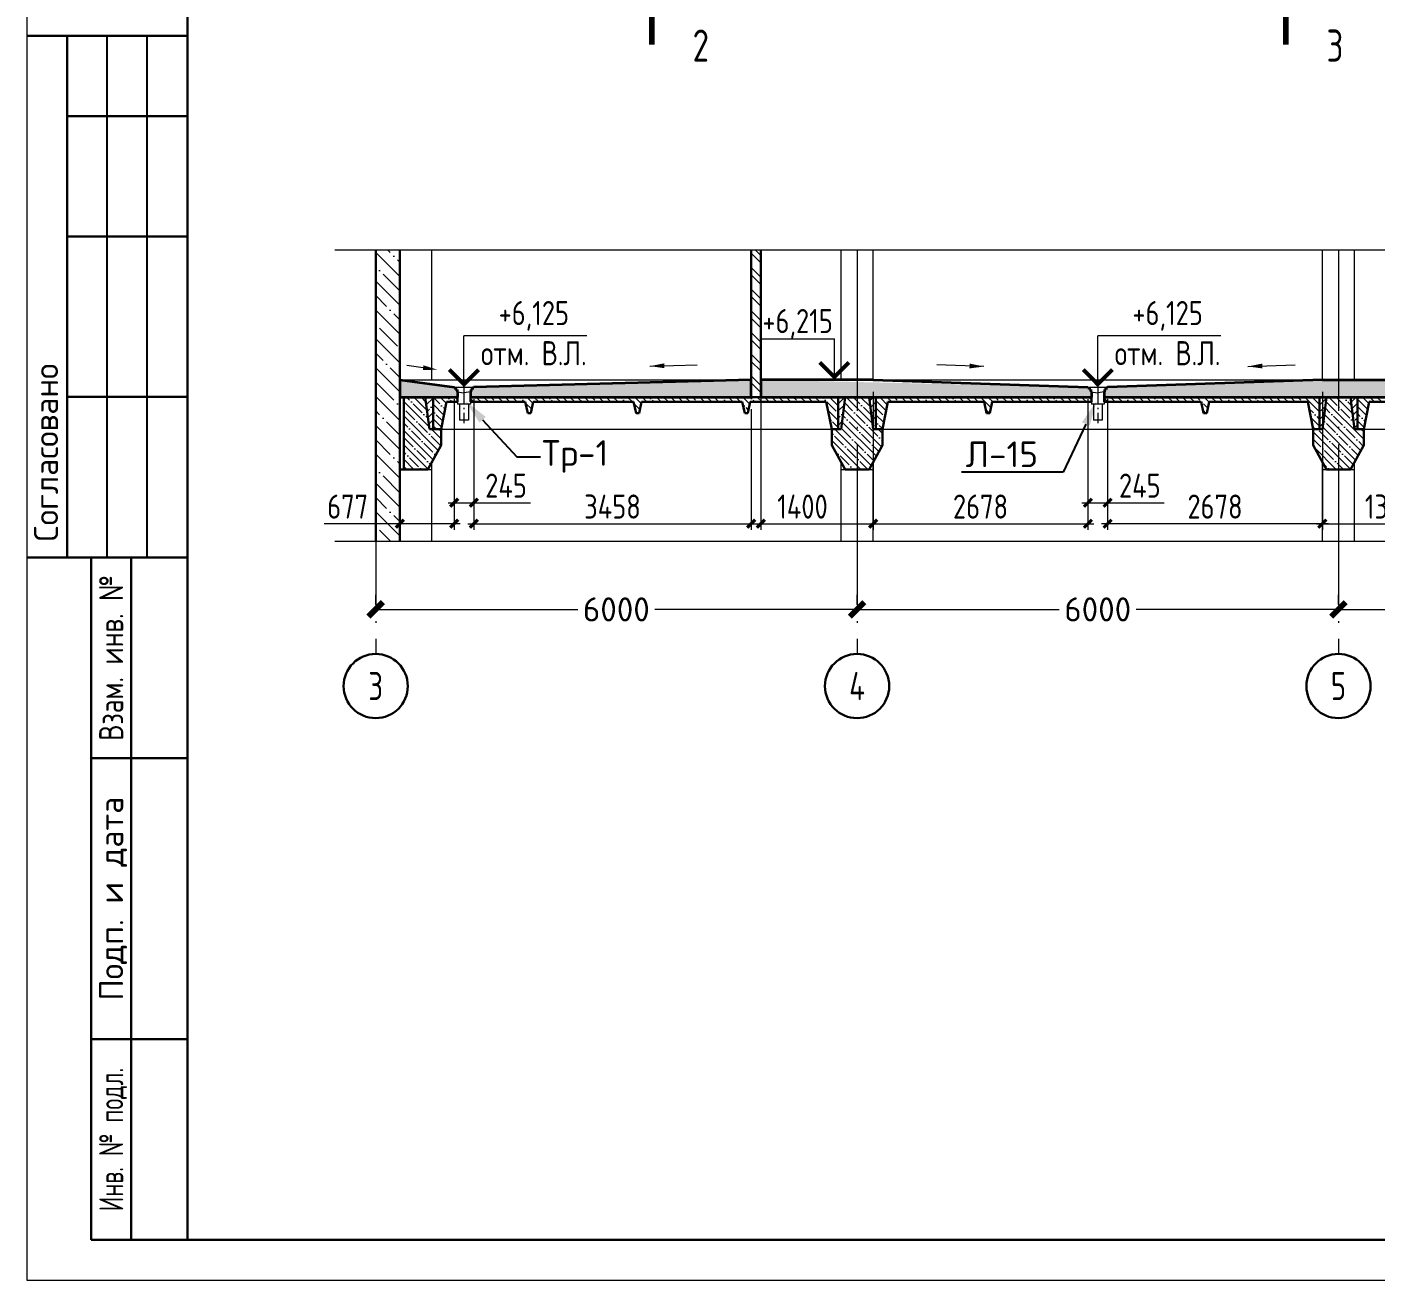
# Model space of a CAD drawing. Extents: x -965262 to 1142518, y -357520 to 71675.
# Drawn here: x 535618 to 552421, y -240088 to -224479 of the extents above; entities that cross this region are included whole.
import ezdxf
from ezdxf import colors
from ezdxf.entities.mleader import LeaderData, LeaderLine
from ezdxf.enums import TextEntityAlignment as Align
from ezdxf.math import Vec2, Vec3

# ---------------------------------------------------------------- set-up
doc = ezdxf.new("R2010")
doc.units = 0
doc.header["$LTSCALE"] = 10
doc.linetypes.add('AM_DIN_G_W050x2', pattern=[6.875, 4.75, -0.875, 0.375, -0.875])
doc.linetypes.add('DOTE', pattern=[2.42, 2, -0.2, 0.02, -0.2])
doc.layers.get('0').update_dxf_attribs({"linetype": 'CONTINUOUS', "lineweight": 30})
doc.layers.get('Defpoints').update_dxf_attribs({"linetype": 'CONTINUOUS'})
for name, color, linetype, lineweight in [('DOTE', 7, 'DOTE', 9), ('полы', 3, 'CONTINUOUS', 35), ('Полы_лотки', 7, 'CONTINUOUS', 30)]:
    doc.layers.add(name, color=color, linetype=linetype, lineweight=lineweight)
doc.styles.add('GOST 2.304', font='isocpeur.ttf', dxfattribs={"width": 0.75, "height": 250})
doc.styles.get("Standard").update_dxf_attribs({"font": 'isocpeur.ttf', "height": 300})
doc.styles.add('ГОСТ 2м', font='isocpeur.ttf', dxfattribs={"width": 0.8, "height": 250})
doc.dimstyles.get("Standard").update_dxf_attribs({"dimscale": 100, "dimtxt": 300, "dimasz": 1.8, "dimexe": 1.8, "dimexo": 0.625, "dimgap": 0.9, "dimtad": 0, "dimdec": 0, "dimzin": 0, "dimdsep": 46, "dimtxsty": 'Standard', "dimblk": 'ARCHTICK', "dimcen": 0.9, "dimclrd": 256, "dimclre": 256, "dimclrt": 256, "dimadec": 0, "dimazin": 0, "dimtfac": 1, "dimtdec": 0, "dimtofl": 0, "dimtmove": 0, "dimatfit": 3, "dimfxl": 1, "dimtolj": 1, "dimtzin": 0, "dimlwd": 15, "dimlwe": 15, "dimarcsym": 0})
doc.dimstyles.new('ГОСТ 2м', dxfattribs={"dimtxt": 250, "dimasz": 100, "dimexe": 75, "dimexo": 150, "dimgap": 62.5, "dimtad": 1, "dimdec": 0, "dimtxsty": 'ГОСТ 2м', "dimblk": 'ARCHTICK', "dimcen": 150, "dimdle": 75, "dimclrd": 256, "dimclre": 256, "dimclrt": 256, "dimadec": 0, "dimazin": 0, "dimtfac": 1, "dimtdec": 0, "dimtmove": 0, "dimatfit": 3, "dimldrblk": 'OBLIQUE', "dimfxl": 1, "dimlwd": 15, "dimlwe": 15, "dimarcsym": 0})
pattern_1 = [(135, (563914.5, -232089.68), (-89.80256, -89.80256), []), (135, (563914.5, -231999.87), (-89.80256, -89.80256), [158.75, -31.75, 0, -31.75])]
pattern_2 = [(45, (563914.5, -232089.68), (-89.80256, 89.80256), []), (45, (564004.3, -232089.68), (-89.80256, 89.80256), [158.75, -31.75, 0, -31.75])]
pattern_3 = [(135, (451814.21, -235864), (-89.80256, -89.80256), []), (135, (451814.21, -235774.19), (-89.80256, -89.80256), [158.75, -31.75, 0, -31.75])]

# ---------------------------------------------------------------- blocks, each defined once
blk = doc.blocks.new('_ArchTick')
at = {"color": 0, "linetype": 'ByBlock', "lineweight": 0, "const_width": 0.4}
blk.add_lwpolyline([(-0.5, -0.5), (0.5, 0.5)], dxfattribs=at)
blk = doc.blocks.new('*D2110')
at = {"lineweight": 15, "transparency": 16777216}
for p, q in [((551964, -231672), (551964, -231554)), ((557964, -231672), (557964, -231554)), ((551964, -231734), (554484, -231734)), ((557964, -231734), (555444, -231734))]:
    blk.add_line(p, q, dxfattribs=at)
at = {"layer": 'Defpoints', "color": 0, "lineweight": 15, "transparency": 16777216}
for p in [(551964, -231734), (551964, -231734), (557964, -231734)]:
    blk.add_point(p, dxfattribs=at)
at = {"lineweight": 15, "transparency": 16777216, "xscale": 180, "yscale": 180, "zscale": 180, "rotation": 180}
blk.add_blockref('_ArchTick', (551964, -231734), dxfattribs=at)
at = {"lineweight": 15, "transparency": 16777216, "xscale": 180, "yscale": 180, "zscale": 180}
blk.add_blockref('_ArchTick', (557964, -231734), dxfattribs=at)
at = {"lineweight": 15, "transparency": 16777216, "insert": (554964, -231734), "char_height": 300, "attachment_point": 5}
blk.add_mtext('\\A1;6000', dxfattribs=at)
blk = doc.blocks.new('*D2111')
at = {"lineweight": 15, "transparency": 16777216}
for p, q in [((545964, -231672), (545964, -231554)), ((551964, -231672), (551964, -231554)), ((545964, -231734), (548484, -231734)), ((551964, -231734), (549444, -231734))]:
    blk.add_line(p, q, dxfattribs=at)
at = {"layer": 'Defpoints', "color": 0, "lineweight": 15, "transparency": 16777216}
for p in [(545964, -231734), (545964, -231734), (551964, -231734)]:
    blk.add_point(p, dxfattribs=at)
at = {"lineweight": 15, "transparency": 16777216, "xscale": 180, "yscale": 180, "zscale": 180, "rotation": 180}
blk.add_blockref('_ArchTick', (545964, -231734), dxfattribs=at)
at = {"lineweight": 15, "transparency": 16777216, "xscale": 180, "yscale": 180, "zscale": 180}
blk.add_blockref('_ArchTick', (551964, -231734), dxfattribs=at)
at = {"lineweight": 15, "transparency": 16777216, "insert": (548964, -231734), "char_height": 300, "attachment_point": 5}
blk.add_mtext('\\A1;6000', dxfattribs=at)
blk = doc.blocks.new('*D2112')
at = {"lineweight": 15, "transparency": 16777216}
for p, q in [((539964, -231672), (539964, -231554)), ((545964, -231672), (545964, -231554)), ((539964, -231734), (542484, -231734)), ((545964, -231734), (543444, -231734))]:
    blk.add_line(p, q, dxfattribs=at)
at = {"layer": 'Defpoints', "color": 0, "lineweight": 15, "transparency": 16777216}
for p in [(539964, -231734), (539964, -231734), (545964, -231734)]:
    blk.add_point(p, dxfattribs=at)
at = {"lineweight": 15, "transparency": 16777216, "xscale": 180, "yscale": 180, "zscale": 180, "rotation": 180}
blk.add_blockref('_ArchTick', (539964, -231734), dxfattribs=at)
at = {"lineweight": 15, "transparency": 16777216, "xscale": 180, "yscale": 180, "zscale": 180}
blk.add_blockref('_ArchTick', (545964, -231734), dxfattribs=at)
at = {"lineweight": 15, "transparency": 16777216, "insert": (542964, -231734), "char_height": 300, "attachment_point": 5}
blk.add_mtext('\\A1;6000', dxfattribs=at)
blk = doc.blocks.new('*D2113')
at = {"lineweight": 15, "transparency": 16777216}
for p, q in [((540264, -229115), (540264, -230741)), ((540942, -229115), (540942, -230741)), ((540264, -230666), (539324, -230666)), ((541017, -230666), (540264, -230666))]:
    blk.add_line(p, q, dxfattribs=at)
at = {"layer": 'Defpoints', "color": 0, "lineweight": 15, "transparency": 16777216}
for p in [(540264, -228965, -13062), (540942, -228965), (540264, -230666)]:
    blk.add_point(p, dxfattribs=at)
at = {"lineweight": 15, "transparency": 16777216, "xscale": 100, "yscale": 100, "zscale": 100, "rotation": 180}
blk.add_blockref('_ArchTick', (540264, -230666), dxfattribs=at)
at = {"lineweight": 15, "transparency": 16777216, "xscale": 100, "yscale": 100, "zscale": 100}
blk.add_blockref('_ArchTick', (540942, -230666), dxfattribs=at)
at = {"lineweight": 15, "transparency": 16777216, "insert": (539615, -230453), "char_height": 250, "attachment_point": 5, "style": 'ГОСТ 2м'}
blk.add_mtext('{\\H1.2x;677}', dxfattribs=at)
blk = doc.blocks.new('_Oblique')
at = {"color": 0, "linetype": 'ByBlock', "lineweight": -2}
blk.add_line((-0.5, -0.5), (0.5, 0.5), dxfattribs=at)
blk = doc.blocks.new('*D2114')
at = {"lineweight": 15, "transparency": 16777216}
for p, q in [((541187, -229115), (541187, -230741)), ((544644, -229240), (544644, -230741)), ((541112, -230666), (544719, -230666))]:
    blk.add_line(p, q, dxfattribs=at)
at = {"layer": 'Defpoints', "color": 0, "lineweight": 15, "transparency": 16777216}
for p in [(541187, -228965), (544644, -229090, -13062), (544644, -230666)]:
    blk.add_point(p, dxfattribs=at)
at = {"lineweight": 15, "transparency": 16777216, "xscale": 100, "yscale": 100, "zscale": 100, "rotation": 180}
blk.add_blockref('_ArchTick', (541187, -230666), dxfattribs=at)
at = {"lineweight": 15, "transparency": 16777216, "xscale": 100, "yscale": 100, "zscale": 100}
blk.add_blockref('_ArchTick', (544644, -230666), dxfattribs=at)
at = {"lineweight": 15, "transparency": 16777216, "insert": (542916, -230453), "char_height": 250, "attachment_point": 5, "style": 'ГОСТ 2м'}
blk.add_mtext('{\\H1.2x;3458}', dxfattribs=at)
blk = doc.blocks.new('*D2115')
at = {"lineweight": 15, "transparency": 16777216}
for p, q in [((540942, -229115), (540942, -230480)), ((541187, -229115), (541187, -230480)), ((540867, -230405), (541187, -230405)), ((541187, -230405), (541892, -230405))]:
    blk.add_line(p, q, dxfattribs=at)
at = {"layer": 'Defpoints', "color": 0, "lineweight": 15, "transparency": 16777216}
for p in [(540942, -228965), (541187, -228965), (541187, -230405)]:
    blk.add_point(p, dxfattribs=at)
at = {"lineweight": 15, "transparency": 16777216, "xscale": 100, "yscale": 100, "zscale": 100, "rotation": 180}
blk.add_blockref('_ArchTick', (540942, -230405), dxfattribs=at)
at = {"lineweight": 15, "transparency": 16777216, "xscale": 100, "yscale": 100, "zscale": 100}
blk.add_blockref('_ArchTick', (541187, -230405), dxfattribs=at)
at = {"lineweight": 15, "transparency": 16777216, "insert": (541589, -230192), "char_height": 250, "attachment_point": 5, "style": 'ГОСТ 2м'}
blk.add_mtext('{\\H1.2x;245}', dxfattribs=at)
blk = doc.blocks.new('*D2116')
at = {"lineweight": 15, "transparency": 16777216}
for p, q in [((544764, -229025), (544764, -230741)), ((546164, -229025), (546164, -230741)), ((544689, -230666), (546239, -230666))]:
    blk.add_line(p, q, dxfattribs=at)
at = {"layer": 'Defpoints', "color": 0, "lineweight": 15, "transparency": 16777216}
for p in [(544764, -228875, -13062), (546164, -228875, -13062), (546164, -230666)]:
    blk.add_point(p, dxfattribs=at)
at = {"lineweight": 15, "transparency": 16777216, "xscale": 100, "yscale": 100, "zscale": 100, "rotation": 180}
blk.add_blockref('_ArchTick', (544764, -230666), dxfattribs=at)
at = {"lineweight": 15, "transparency": 16777216, "xscale": 100, "yscale": 100, "zscale": 100}
blk.add_blockref('_ArchTick', (546164, -230666), dxfattribs=at)
at = {"lineweight": 15, "transparency": 16777216, "insert": (545284, -230453), "char_height": 250, "attachment_point": 5, "style": 'ГОСТ 2м'}
blk.add_mtext('{\\H1.2x;1400}', dxfattribs=at)
blk = doc.blocks.new('*D2117')
at = {"lineweight": 15, "transparency": 16777216}
for p, q in [((546164, -229025), (546164, -230741)), ((548842, -229115), (548842, -230741)), ((546089, -230666), (548917, -230666))]:
    blk.add_line(p, q, dxfattribs=at)
at = {"layer": 'Defpoints', "color": 0, "lineweight": 15, "transparency": 16777216}
for p in [(546164, -228875, -13062), (548842, -228965), (548842, -230666)]:
    blk.add_point(p, dxfattribs=at)
at = {"lineweight": 15, "transparency": 16777216, "xscale": 100, "yscale": 100, "zscale": 100, "rotation": 180}
blk.add_blockref('_ArchTick', (546164, -230666), dxfattribs=at)
at = {"lineweight": 15, "transparency": 16777216, "xscale": 100, "yscale": 100, "zscale": 100}
blk.add_blockref('_ArchTick', (548842, -230666), dxfattribs=at)
at = {"lineweight": 15, "transparency": 16777216, "insert": (547503, -230453), "char_height": 250, "attachment_point": 5, "style": 'ГОСТ 2м'}
blk.add_mtext('{\\H1.2x;2678}', dxfattribs=at)
blk = doc.blocks.new('*D2118')
at = {"lineweight": 15, "transparency": 16777216}
for p, q in [((549087, -229115), (549087, -230741)), ((551764, -229025), (551764, -230741)), ((551839, -230666), (549012, -230666))]:
    blk.add_line(p, q, dxfattribs=at)
at = {"layer": 'Defpoints', "color": 0, "lineweight": 15, "transparency": 16777216}
for p in [(549087, -228965), (551764, -228875, -13062), (549087, -230666)]:
    blk.add_point(p, dxfattribs=at)
at = {"lineweight": 15, "transparency": 16777216, "xscale": 100, "yscale": 100, "zscale": 100, "rotation": 180}
blk.add_blockref('_ArchTick', (549087, -230666), dxfattribs=at)
at = {"lineweight": 15, "transparency": 16777216, "xscale": 100, "yscale": 100, "zscale": 100}
blk.add_blockref('_ArchTick', (551764, -230666), dxfattribs=at)
at = {"lineweight": 15, "transparency": 16777216, "insert": (550426, -230453), "char_height": 250, "attachment_point": 5, "style": 'ГОСТ 2м'}
blk.add_mtext('{\\H1.2x;2678}', dxfattribs=at)
blk = doc.blocks.new('*D2119')
at = {"lineweight": 15, "transparency": 16777216}
for p, q in [((548842, -229115), (548842, -230480)), ((549087, -229115), (549087, -230480)), ((548767, -230405), (549087, -230405)), ((549087, -230405), (549792, -230405))]:
    blk.add_line(p, q, dxfattribs=at)
at = {"layer": 'Defpoints', "color": 0, "lineweight": 15, "transparency": 16777216}
for p in [(548842, -228965), (549087, -228965), (549087, -230405)]:
    blk.add_point(p, dxfattribs=at)
at = {"lineweight": 15, "transparency": 16777216, "xscale": 100, "yscale": 100, "zscale": 100, "rotation": 180}
blk.add_blockref('_ArchTick', (548842, -230405), dxfattribs=at)
at = {"lineweight": 15, "transparency": 16777216, "xscale": 100, "yscale": 100, "zscale": 100}
blk.add_blockref('_ArchTick', (549087, -230405), dxfattribs=at)
at = {"lineweight": 15, "transparency": 16777216, "insert": (549489, -230192), "char_height": 250, "attachment_point": 5, "style": 'ГОСТ 2м'}
blk.add_mtext('{\\H1.2x;245}', dxfattribs=at)
blk = doc.blocks.new('*D2120')
at = {"lineweight": 15, "transparency": 16777216}
for p, q in [((551764, -229025), (551764, -230741)), ((553114, -229025), (553114, -230741)), ((551689, -230666), (553189, -230666))]:
    blk.add_line(p, q, dxfattribs=at)
at = {"layer": 'Defpoints', "color": 0, "lineweight": 15, "transparency": 16777216}
for p in [(551764, -228875, -13062), (553114, -228875, -13062), (553114, -230666)]:
    blk.add_point(p, dxfattribs=at)
at = {"lineweight": 15, "transparency": 16777216, "xscale": 100, "yscale": 100, "zscale": 100, "rotation": 180}
blk.add_blockref('_ArchTick', (551764, -230666), dxfattribs=at)
at = {"lineweight": 15, "transparency": 16777216, "xscale": 100, "yscale": 100, "zscale": 100}
blk.add_blockref('_ArchTick', (553114, -230666), dxfattribs=at)
at = {"lineweight": 15, "transparency": 16777216, "insert": (552608, -230453), "char_height": 250, "attachment_point": 5, "style": 'ГОСТ 2м'}
blk.add_mtext('{\\H1.2x;1350}', dxfattribs=at)

msp = doc.modelspace()

# ---------------------------------------------------------------- hatches: boundary and pattern name
at = {"lineweight": 15}
h = msp.add_hatch(dxfattribs=at)
h.set_pattern_fill('ANSI35', color=256, scale=40, angle=90)
h.set_pattern_definition([(135, (451914.2, -235864), (-179.6051, -179.6051), []), (135, (451914.2, -235684.4), (-179.6051, -179.6051), [317.5, -63.5, 0, -63.5])])
h.paths.add_polyline_path([(540264.5, -230886.9), (539964.5, -230886.9), (539964.5, -227259.7), (540264.5, -227259.7)])
h = msp.add_hatch(dxfattribs=at)
h.set_pattern_fill('ANSI32', color=256, scale=20, angle=90)
h.set_pattern_definition([(135, (451914.2, -235864), (-134.70384, -134.70384), []), (135, (451914.2, -235774.2), (-134.70384, -134.70384), [])])
h.paths.add_polyline_path([(544764.5, -229089.7), (544644.5, -229089.7), (544644.5, -227259.7), (544764.5, -227259.7)])
h = msp.add_hatch(dxfattribs=at)
h.set_pattern_fill('ANSI35', color=256, scale=20, angle=90)
h.set_pattern_definition(pattern_1)
h.paths.add_polyline_path([(540614.5, -229089.7), (540583, -229089.7), (540633, -229489.7)], flags=17)
h.paths.add_polyline_path([(540264.5, -229989.7), (540314.5, -229989.7), (540314.5, -229089.7), (540264.5, -229089.7), (540264.5, -229339.7)], flags=17)
h.paths.add_polyline_path([(540464.5, -229089.7), (540264.5, -229089.7), (540264.5, -229339.7), (540264.5, -229989.7), (540364.5, -229989.7), (540464.5, -229989.7)])
h.paths.add_polyline_path([(540464.5, -229989.7), (540614.5, -229989.7), (540779.5, -229689.7), (540779.5, -229489.7), (540633, -229489.7), (540614.5, -229089.7), (540464.5, -229089.7)])
h = msp.add_hatch(dxfattribs=at)
h.set_pattern_fill('ANSI35', color=256, scale=20)
h.set_pattern_definition(pattern_2)
h.paths.add_polyline_path([(540614.5, -229089.7), (540583, -229089.7), (540633, -229489.7)])
h.paths.add_polyline_path([(540678.9, -229089.7), (540614.5, -229089.7), (540633, -229489.7), (540678.9, -229489.7)])
h = msp.add_hatch(dxfattribs=at)
h.set_pattern_fill('ANSI35', color=256, scale=20, angle=90)
h.set_pattern_definition(pattern_3)
h.paths.add_polyline_path([(545750.1, -229089.7), (545728.9, -229089.7), (545728.9, -229489.7), (545750.1, -229489.7)], flags=17)
h.paths.add_polyline_path([(540847.6, -229149.7), (540817, -229149.7), (540778.9, -229489.7)], flags=17)
h.paths.add_polyline_path([(540817, -229149.7), (541828.9, -229149.7), (541858.9, -229289.7), (541898.9, -229289.7), (541928.9, -229149.7), (543178.9, -229149.7), (543208.9, -229289.7), (543248.9, -229289.7), (543278.9, -229149.7), (544533.9, -229149.7), (544563.9, -229289.7), (544603.9, -229289.7), (544633.9, -229149.7), (545580.8, -229149.7), (545649.5, -229489.7), (545750.1, -229489.7), (545750.1, -229089.7), (540678.9, -229089.7), (540678.9, -229489.7), (540778.9, -229489.7)])
h.paths.add_polyline_path([(540984.5, -229149.7), (541144.5, -229149.7), (541144.5, -229089.7), (540984.5, -229089.7)])
h = msp.add_hatch(dxfattribs=at)
h.set_pattern_fill('ANSI35', color=256, scale=20, angle=90)
h.set_pattern_definition(pattern_1)
h.paths.add_polyline_path([(545964.5, -229089.7), (545814.5, -229089.7), (545764.5, -229489.7), (545649.5, -229489.7), (545649.5, -229689.7), (545814.5, -229989.7), (545964.5, -229989.7)])
h.paths.add_polyline_path([(545964.5, -229989.7), (546114.5, -229989.7), (546279.5, -229689.7), (546279.5, -229489.7), (546178.9, -229489.7), (546164.5, -229489.7), (546114.5, -229089.7), (545964.5, -229089.7)])
h = msp.add_hatch(dxfattribs=at)
h.set_pattern_fill('ANSI35', color=256, scale=20)
h.set_pattern_definition(pattern_2)
h.paths.add_polyline_path([(545750.1, -229089.7), (545728.9, -229089.7), (545728.9, -229489.7), (545750.1, -229489.7)])
h.paths.add_polyline_path([(545814.5, -229089.7), (545750.1, -229089.7), (545750.1, -229489.7), (545764.5, -229489.7)])
h = msp.add_hatch(dxfattribs=at)
h.set_pattern_fill('ANSI35', color=256, scale=20)
h.set_pattern_definition(pattern_2)
h.paths.add_polyline_path([(546200.1, -229089.7), (546178.9, -229089.7), (546178.9, -229489.7), (546200.1, -229489.7)])
h.paths.add_polyline_path([(546178.9, -229089.7), (546114.5, -229089.7), (546164.5, -229489.7), (546178.9, -229489.7)])
h = msp.add_hatch(dxfattribs=at)
h.set_pattern_fill('ANSI35', color=256, scale=20, angle=90)
h.set_pattern_definition(pattern_3)
h.paths.add_polyline_path([(546200.1, -229089.7), (546178.9, -229089.7), (546178.9, -229489.7), (546200.1, -229489.7)], flags=16)
h.paths.add_polyline_path([(546348.2, -229149.7), (546317, -229149.7), (546278.9, -229489.7), (546279.5, -229489.7)], flags=17)
h.paths.add_polyline_path([(551728.9, -229089.7), (546178.9, -229089.7), (546178.9, -229489.7), (546278.9, -229489.7), (546317, -229149.7), (547548.9, -229149.7), (547578.9, -229289.7), (547618.9, -229289.7), (547648.9, -229149.7), (548898.9, -229149.7), (548928.9, -229289.7), (548968.9, -229289.7), (548998.9, -229149.7), (550253.9, -229149.7), (550283.9, -229289.7), (550323.9, -229289.7), (550353.9, -229149.7), (551580.8, -229149.7), (551649.5, -229489.7), (551728.9, -229489.7)])
h.paths.add_polyline_path([(548928.9, -229289.7), (548909.5, -229199.1), (548909.5, -229175.3), (548904.4, -229175.3), (548898.9, -229149.7), (548884.5, -229149.7), (548884.5, -229089.7), (549044.5, -229089.7), (549044.5, -229149.7), (548998.9, -229149.7), (548968.9, -229289.7)])
h = msp.add_hatch(dxfattribs=at)
h.set_pattern_fill('ANSI35', color=256, scale=20, angle=90)
h.set_pattern_definition(pattern_1)
h.paths.add_polyline_path([(551964.5, -229089.7), (551814.5, -229089.7), (551764.5, -229489.7), (551649.5, -229489.7), (551649.5, -229689.7), (551814.5, -229989.7), (551964.5, -229989.7)])
h.paths.add_polyline_path([(551964.5, -229989.7), (552114.5, -229989.7), (552279.5, -229689.7), (552279.5, -229489.7), (552164.5, -229489.7), (552114.5, -229089.7), (551964.5, -229089.7)])
h = msp.add_hatch(dxfattribs=at)
h.set_pattern_fill('ANSI35', color=256, scale=20)
h.set_pattern_definition(pattern_2)
h.paths.add_polyline_path([(551814.5, -229089.7), (551728.9, -229089.7), (551728.9, -229489.7), (551764.5, -229489.7)])
h = msp.add_hatch(dxfattribs=at)
h.set_pattern_fill('ANSI35', color=256, scale=20)
h.set_pattern_definition(pattern_2)
h.paths.add_polyline_path([(552164.5, -229489.7), (552200.1, -229489.7), (552200.1, -229089.7), (552114.5, -229089.7)])
h = msp.add_hatch(dxfattribs=at)
h.set_pattern_fill('ANSI35', color=256, scale=20, angle=90)
h.set_pattern_definition(pattern_3)
h.paths.add_polyline_path([(553578.9, -229289.7), (553618.9, -229289.7), (553648.9, -229149.7), (554898.9, -229149.7), (554928.9, -229289.7), (554968.9, -229289.7), (554998.9, -229149.7), (556253.9, -229149.7), (556283.9, -229289.7), (556323.9, -229289.7), (556353.9, -229149.7), (557580.8, -229149.7), (557649.5, -229489.7), (557728.9, -229489.7), (557728.9, -229089.7), (552200.1, -229089.7), (552200.1, -229489.7), (552279.5, -229489.7), (552348.2, -229149.7), (553548.9, -229149.7)])
h.paths.add_polyline_path([(556044.5, -229149.7), (555884.5, -229149.7), (555884.5, -229089.7), (556044.5, -229089.7)], flags=17)
at = {"layer": 'полы', "lineweight": 15}
h = msp.add_hatch(dxfattribs=at)
h.set_pattern_fill('ANSI35', color=256, scale=40)
h.set_pattern_definition([(45, (451914.2, -235864), (-179.6051, 179.6051), []), (45, (452093.8, -235864), (-179.6051, 179.6051), [317.5, -63.5, 0, -63.5])])
h.paths.add_polyline_path([(540264.5, -229089.7), (540264.5, -228874.7), (540942, -228964.7), (540942, -228974.7), (540959.5, -228974.7), (540959.5, -228994.7), (540979.5, -228994.7), (540979.5, -229024.7), (540984.5, -229025.3), (540984.5, -229089.7)])
h.paths.add_polyline_path([(541144.5, -229089.7), (541144.5, -229025.3), (541149.5, -229024.7), (541149.5, -228994.7), (541169.5, -228994.7), (541169.5, -228974.7), (541187, -228974.7), (541187, -228964.7), (544644.5, -228874.7), (544644.5, -229089.7), (541144.5, -229089.7)])
h.paths.add_polyline_path([(544764.5, -229089.7), (544764.5, -228874.7), (548842, -228964.7), (548842, -228974.7), (548859.5, -228974.7), (548859.5, -228994.7), (548879.5, -228994.7), (548879.5, -229024.7), (548884.5, -229025.3), (548884.5, -229089.7), (544764.5, -229089.7)])
h.paths.add_polyline_path([(549044.5, -229089.7), (549044.5, -229025.3), (549049.5, -229024.7), (549049.5, -228994.7), (549069.5, -228994.7), (549069.5, -228974.7), (549087, -228974.7), (549087, -228964.7), (551764.5, -228874.7), (553114.5, -228874.7), (555842, -228964.7), (555842, -228974.7), (555859.5, -228974.7), (555859.5, -228994.7), (555879.5, -228994.7), (555879.5, -229024.7), (555884.5, -229025.3), (555884.5, -229089.7), (549044.5, -229089.7)])
h.paths.add_polyline_path([(556044.5, -229089.7), (556044.5, -229025.3), (556049.5, -229024.7), (556049.5, -228994.7), (556069.5, -228994.7), (556069.5, -228974.7), (556087, -228974.7), (556087, -228964.7), (558164.5, -228874.7), (559514.5, -228874.7), (562642, -228964.7), (562642, -228974.7), (562659.5, -228974.7), (562659.5, -228994.7), (562679.5, -228994.7), (562679.5, -229024.7), (562684.5, -229025.3), (562684.5, -229089.7), (556044.5, -229089.7)])
h.paths.add_polyline_path([(562844.5, -229089.7), (562844.5, -229025.3), (562849.5, -229024.7), (562849.5, -228994.7), (562869.5, -228994.7), (562869.5, -228974.7), (562887, -228974.7), (562887, -228964.7), (565564.5, -228874.7), (569764.5, -228874.7), (571220.5, -228964.7), (571220.5, -229034.7), (572838.5, -229050.9), (572838.5, -229089.7), (562844.5, -229089.7)])
h.paths.add_polyline_path([(573038.5, -229089.7), (573038.5, -229050.9), (574810.5, -229034.7), (574810.5, -228964.7), (575964.5, -228874.7), (575964.5, -229089.7)])

# ---------------------------------------------------------------- linework, layer by layer
for p, q in [((537617.6, -224587.8, 9801.8), (535617.6, -224587.8, 9801.8)), ((536117.6, -231087.8, 9801.8), (536117.6, -224587.8, 9801.8)), ((536117.6, -225587.8, 9801.8), (537617.6, -225587.8, 9801.8)), ((536117.6, -227087.8, 9801.8), (537617.6, -227087.8, 9801.8)), ((539964.5, -230886.9, 6542), (539964.5, -227259.7, 6542)), ((544644.5, -229089.7, 6542), (544644.5, -227259.7, 6542)), ((544764.5, -229089.7, 6542), (544764.5, -227259.7, 6542)), ((536117.6, -229087.8, 9801.8), (537617.6, -229087.8, 9801.8)), ((540314.5, -229989.7, 6542), (540314.5, -229089.7, 6542)), ((540583, -229089.7, 6542), (540633, -229489.7, 6542)), ((540678.9, -229089.7, 6542), (540678.9, -229489.7, 6542)), ((540847.6, -229149.7, 6542), (540778.9, -229489.7, 6542)), ((540847.6, -229149.7, 6542), (540984.5, -229149.7, 6542)), ((540984.5, -229149.7, 6542), (540984.5, -229089.7, 6541.7)), ((541144.5, -229149.7, 6542), (541144.5, -229089.7, 6541.7)), ((541144.5, -229149.7, 6542), (541828.9, -229149.7, 6542)), ((541828.9, -229149.7, 6542), (541858.9, -229289.7, 6542)), ((541928.9, -229149.7, 6542), (541898.9, -229289.7, 6542)), ((541928.9, -229149.7, 6542), (543178.9, -229149.7, 6542)), ((543178.9, -229149.7, 6542), (543208.9, -229289.7, 6542)), ((543278.9, -229149.7, 6542), (543248.9, -229289.7, 6542)), ((543278.9, -229149.7, 6542), (544533.9, -229149.7, 6542)), ((544533.9, -229149.7, 6542), (544563.9, -229289.7, 6542)), ((544633.9, -229149.7, 6542), (544603.9, -229289.7, 6542)), ((544633.9, -229149.7, 6542), (545580.8, -229149.7, 6542)), ((545580.8, -229149.7, 6542), (545649.5, -229489.7, 6542)), ((545728.9, -229089.7, 6542), (545728.9, -229489.7, 6542)), ((545814.5, -229089.7, 6542), (545764.5, -229489.7, 6542)), ((546114.5, -229089.7, 6542), (546164.5, -229489.7, 6542)), ((546200.1, -229089.7, 6542), (546200.1, -229489.7, 6542)), ((546348.2, -229149.7, 6542), (546279.5, -229489.7, 6542)), ((546348.2, -229149.7, 6542), (547548.9, -229149.7, 6542)), ((547548.9, -229149.7, 6542), (547578.9, -229289.7, 6542)), ((547648.9, -229149.7, 6542), (547618.9, -229289.7, 6542)), ((547648.9, -229149.7, 6542), (548884.5, -229149.7, 6542)), ((548884.5, -229149.7, 6542), (548884.5, -229089.7, 6541.7)), ((549044.5, -229149.7, 6542), (549044.5, -229089.7, 6541.7)), ((549044.5, -229149.7, 6542), (550253.9, -229149.7, 6542)), ((550253.9, -229149.7, 6542), (550283.9, -229289.7, 6542)), ((550353.9, -229149.7, 6542), (550323.9, -229289.7, 6542)), ((550353.9, -229149.7, 6542), (551580.8, -229149.7, 6542)), ((551580.8, -229149.7, 6542), (551649.5, -229489.7, 6542)), ((551728.9, -229089.7, 6542), (551728.9, -229489.7, 6542)), ((551814.5, -229089.7, 6542), (551764.5, -229489.7, 6542)), ((551814.5, -229089.7, 6542), (552114.5, -229089.7, 6542)), ((552114.5, -229089.7, 6542), (552164.5, -229489.7, 6542)), ((552200.1, -229089.7, 6542), (552200.1, -229489.7, 6542)), ((552348.2, -229149.7, 6542), (552279.5, -229489.7, 6542)), ((552348.2, -229149.7, 6542), (553548.9, -229149.7, 6542)), ((541858.9, -229289.7, 6542), (541898.9, -229289.7, 6542)), ((543208.9, -229289.7, 6542), (543248.9, -229289.7, 6542)), ((544563.9, -229289.7, 6542), (544603.9, -229289.7, 6542)), ((547578.9, -229289.7, 6542), (547618.9, -229289.7, 6542)), ((550283.9, -229289.7, 6542), (550323.9, -229289.7, 6542)), ((540779.5, -229489.7, 6542), (540633, -229489.7, 6542)), ((540779.5, -229489.7, 6542), (540779.5, -229689.7, 6542)), ((545764.5, -229489.7, 6542), (545649.5, -229489.7, 6542)), ((545649.5, -229489.7, 6542), (545649.5, -229689.7, 6542)), ((546164.5, -229489.7, 6542), (546279.5, -229489.7, 6542)), ((546279.5, -229489.7, 6542), (546279.5, -229689.7, 6542)), ((551764.5, -229489.7, 6542), (551649.5, -229489.7, 6542)), ((551649.5, -229489.7, 6542), (551649.5, -229689.7, 6542)), ((552164.5, -229489.7, 6542), (552279.5, -229489.7, 6542)), ((552279.5, -229489.7, 6542), (552279.5, -229689.7, 6542)), ((540614.5, -229989.7, 6542), (540779.5, -229689.7, 6542)), ((545814.5, -229989.7, 6542), (545649.5, -229689.7, 6542)), ((546114.5, -229989.7, 6542), (546279.5, -229689.7, 6542)), ((551814.5, -229989.7, 6542), (551649.5, -229689.7, 6542)), ((552114.5, -229989.7, 6542), (552279.5, -229689.7, 6542)), ((540614.5, -229989.7, 6542), (540264.5, -229989.7, 6542)), ((545814.5, -229989.7, 6542), (546114.5, -229989.7, 6542)), ((551814.5, -229989.7, 6542), (552114.5, -229989.7, 6542)), ((535617.6, -231087.8, 9801.8), (537617.6, -231087.8, 9801.8)), ((536417.6, -239587.8, 9801.8), (536417.6, -231087.8, 9801.8)), ((536917.6, -239587.8, 9801.8), (536917.6, -231087.8, 9801.8)), ((536417.6, -233587.8, 9801.8), (537617.6, -233587.8, 9801.8)), ((536417.6, -237087.8, 9801.8), (537617.6, -237087.8, 9801.8)), ((537617.6, -239587.8, 9801.8), (536417.6, -239587.8, 9801.8))]:
    msp.add_line(p, q)
at = {"lineweight": 25}
for p, q in [((536617.6, -231087.8, 9801.8), (536617.6, -224587.8, 9801.8)), ((537117.6, -231087.8, 9801.8), (537117.6, -224587.8, 9801.8))]:
    msp.add_line(p, q, dxfattribs=at)
at = {"color": 5, "lineweight": 15, "ltscale": 10, "extrusion": (-1.83697e-16, -1, 0)}
for p, q in [((557540.6, -227259.7, 9801.8), (539454.5, -227259.7, 5090.8)), ((557540.6, -230886.9, 9801.8), (539454.5, -230886.9, 6542))]:
    msp.add_line(p, q, dxfattribs=at)
at = {"extrusion": (1.83697e-16, 0, -1)}
for p, q in [((540264.5, -230886.9, 6542), (540264.5, -227259.7, 6542)), ((540264.5, -229989.7, 6542), (540264.5, -229089.7, 6542)), ((540264.5, -229089.7, 6542), (540984.5, -229089.7, 6542)), ((541144.5, -229089.7, 6542), (548884.5, -229089.7, 6542)), ((549044.5, -229089.7, 6542), (555884.5, -229089.7, 6542))]:
    msp.add_line(p, q, dxfattribs=at)
at = {"lineweight": 15, "extrusion": (1.83697e-16, 0, -1)}
for p, q in [((540664.5, -228874.7, 6542), (540664.5, -227259.7, 6542)), ((545764.5, -228874.7, 6542), (545764.5, -227259.7, 6542)), ((546164.5, -228874.7, 6542), (546164.5, -227259.7, 6542)), ((551764.5, -228874.7, 6542), (551764.5, -227259.7, 6542)), ((552164.5, -228874.7, 6542), (552164.5, -227259.7, 6542)), ((540664.5, -230886.9, 6542), (540664.5, -229898.8, 6542)), ((545764.5, -230886.9, 6542), (545764.5, -229898.8, 6542)), ((545764.5, -229989.7, 6542), (546164.5, -229989.7, 6542)), ((546164.5, -230886.9, 6542), (546164.5, -229898.8, 6542)), ((551764.5, -230886.9, 6542), (551764.5, -229898.8, 6542)), ((551764.5, -229989.7, 6542), (552164.5, -229989.7, 6542)), ((552164.5, -230886.9, 6542), (552164.5, -229898.8, 6542))]:
    msp.add_line(p, q, dxfattribs=at)
at = {"lineweight": 15}
for p, q in [((541064.5, -228964.7, 19603.7), (541064.5, -228325.1, 19603.7)), ((548964.5, -228964.7, 19603.7), (548964.5, -228325.1, 19603.7)), ((545681.9, -228874.7, 6542), (545681.9, -228361.6, 6542)), ((540984.5, -229025.3, 19603.7), (540984.5, -229175.3, 19603.7)), ((541144.5, -229175.3, 19603.7), (540984.5, -229175.3, 19603.7)), ((541009.5, -229175.3, 19603.7), (541009.5, -229375.3, 19603.7)), ((541119.5, -229175.3, 19603.7), (541119.5, -229375.3, 19603.7)), ((541144.5, -229025.3, 19603.7), (541144.5, -229175.3, 19603.7)), ((548884.5, -229025.3, 19603.7), (548884.5, -229175.3, 19603.7)), ((549044.5, -229175.3, 19603.7), (548884.5, -229175.3, 19603.7)), ((548909.5, -229175.3, 19603.7), (548909.5, -229375.3, 19603.7)), ((549019.5, -229175.3, 19603.7), (549019.5, -229375.3, 19603.7)), ((549044.5, -229025.3, 19603.7), (549044.5, -229175.3, 19603.7)), ((540778.9, -229489.7, 6542), (545649.5, -229489.7, 6542)), ((541119.5, -229375.3, 19603.7), (541009.5, -229375.3, 19603.7)), ((546178.9, -229489.7, 6542), (551728.9, -229489.7, 6542)), ((549019.5, -229375.3, 19603.7), (548909.5, -229375.3, 19603.7)), ((552178.9, -229489.7, 6542), (557728.9, -229489.7, 6542))]:
    msp.add_line(p, q, dxfattribs=at)
at = {"lineweight": 15, "ltscale": 0.3}
for p, q in [((542598.1, -228325.1, 19603.7), (541064.5, -228325.1, 19603.7)), ((550498.1, -228325.1, 19603.7), (548964.5, -228325.1, 19603.7)), ((544763.8, -228361.6, 6542), (545681.9, -228361.6, 6542))]:
    msp.add_line(p, q, dxfattribs=at)
at = {"lineweight": 15, "ltscale": 50}
for p, q in [((540556.1, -228723.5, 19603.7), (540353.8, -228696.7, 19603.7)), ((543382.7, -228703.5, 19603.7), (543970.6, -228688.2, 19603.7)), ((547546.1, -228707.9, 19603.7), (546958.4, -228688.2, 19603.7)), ((550835.5, -228707.9, 19603.7), (551423.2, -228688.2, 19603.7)), ((540942, -228964.7, 19603.7), (540942, -228974.7, 19603.7)), ((540959.5, -228974.7, 19603.7), (540959.5, -228994.7, 19603.7)), ((540979.5, -228994.7, 19603.7), (540979.5, -229024.7, 19603.7)), ((541149.5, -228994.7, 19603.7), (541149.5, -229024.7, 19603.7)), ((541169.5, -228974.7, 19603.7), (541169.5, -228994.7, 19603.7)), ((541187, -228964.7, 19603.7), (541187, -228974.7, 19603.7)), ((548842, -228964.7, 19603.7), (548842, -228974.7, 19603.7)), ((548859.5, -228974.7, 19603.7), (548859.5, -228994.7, 19603.7)), ((548879.5, -228994.7, 19603.7), (548879.5, -229024.7, 19603.7)), ((549049.5, -228994.7, 19603.7), (549049.5, -229024.7, 19603.7)), ((549069.5, -228974.7, 19603.7), (549069.5, -228994.7, 19603.7)), ((549087, -228964.7, 19603.7), (549087, -228974.7, 19603.7))]:
    msp.add_line(p, q, dxfattribs=at)
at = {"lineweight": 15, "ltscale": 10}
for p, q in [((540942, -228974.7, 19603.7), (540959.5, -228974.7, 19603.7)), ((540959.5, -228994.7, 19603.7), (540979.5, -228994.7, 19603.7)), ((541169.5, -228994.7, 19603.7), (541149.5, -228994.7, 19603.7)), ((541169.5, -228974.7, 19603.7), (541187, -228974.7, 19603.7)), ((548842, -228974.7, 19603.7), (548859.5, -228974.7, 19603.7)), ((548859.5, -228994.7, 19603.7), (548879.5, -228994.7, 19603.7)), ((549069.5, -228994.7, 19603.7), (549049.5, -228994.7, 19603.7)), ((549069.5, -228974.7, 19603.7), (549087, -228974.7, 19603.7))]:
    msp.add_line(p, q, dxfattribs=at)
at = {"lineweight": 15, "ltscale": 2.5}
for p, q in [((540979.5, -229024.7, 19603.7), (541064.5, -229034.7, 19603.7)), ((541149.5, -229024.7, 19603.7), (541064.5, -229034.7, 19603.7)), ((548879.5, -229024.7, 19603.7), (548964.5, -229034.7, 19603.7)), ((549049.5, -229024.7, 19603.7), (548964.5, -229034.7, 19603.7))]:
    msp.add_line(p, q, dxfattribs=at)
at = {"lineweight": 15, "ltscale": 2}
for p, q in [((540264.5, -229989.7, 6542), (540664.5, -229989.7, 6542)), ((551764.5, -229989.7, 6542), (552164.5, -229989.7, 6542))]:
    msp.add_line(p, q, dxfattribs=at)
at = {"lineweight": 15, "elevation": 9801.8}
msp.add_lwpolyline([(621217.6, -180687.8), (535617.6, -180687.8), (535617.6, -240087.8), (621217.6, -240087.8)], close=True, dxfattribs=at)
at = {"elevation": 9801.8}
msp.add_lwpolyline([(620717.6, -181187.8), (537617.6, -181187.8), (537617.6, -239587.8), (620717.6, -239587.8)], close=True, dxfattribs=at)
at = {"color": 5, "lineweight": 15, "ltscale": 100, "const_width": 70, "elevation": -4711.1}
for points in [[(543405.6, -224697.4), (543405.6, -223697.4)], [(551306.9, -224697.4), (551306.9, -223697.4)]]:
    msp.add_lwpolyline(points, dxfattribs=at)
at = {"lineweight": 15, "const_width": 50}
for points, elevation in [([(545499.6, -228657), (545681.9, -228839.3), (545864.2, -228657)], 6542), ([(540882.2, -228747), (541064.5, -228929.3), (541246.8, -228747)], 19603.7), ([(548782.2, -228747), (548964.5, -228929.3), (549146.8, -228747)], 19603.7)]:
    msp.add_lwpolyline(points, dxfattribs=dict(at, elevation=elevation))
at = {"lineweight": 15, "ltscale": 100, "extrusion": (0, 1, 0), "elevation": -228964.7}
for points in [[(-540942, 19603.7), (-541187, 19603.7)], [(-548842, 19603.7), (-549087, 19603.7)]]:
    msp.add_lwpolyline(points, dxfattribs=at)
at = {"lineweight": 15, "ltscale": 50}
for points in [[(543563.5, -228728.6, 19603.7), (543561.8, -228668.7, 19603.7), (543382.7, -228703.5, 19603.7)], [(547365.2, -228731.7, 19603.7), (547367.3, -228671.7, 19603.7), (547546.1, -228707.9, 19603.7)], [(551016.4, -228731.7, 19603.7), (551014.4, -228671.7, 19603.7), (550835.5, -228707.9, 19603.7)], [(540552.1, -228753.2, 19603.7), (540560.1, -228693.7, 19603.7), (540734.5, -228747.3, 19603.7)]]:
    msp.add_solid(points, dxfattribs=at)
at = {"layer": 'DOTE', "ltscale": 100, "extrusion": (0, -1, 0)}
for p, q in [((539964.5, -227259.7, 5090.8), (539964.5, -232288.7, 5090.8)), ((545964.5, -227259.7, 5090.8), (545964.5, -232288.7, 5090.8)), ((551964.5, -227259.7, 5090.8), (551964.5, -232288.7, 5090.8))]:
    msp.add_line(p, q, dxfattribs=at)
at = {"layer": 'DOTE', "linetype": 'AM_DIN_G_W050x2', "ltscale": 5}
for p, q in [((541064.5, -228941.4, 19603.7), (541064.5, -229415, 19603.7)), ((548964.5, -228941.4, 19603.7), (548964.5, -229415, 19603.7))]:
    msp.add_line(p, q, dxfattribs=at)
at = {"layer": 'DOTE', "linetype": 'Continuous', "lineweight": 30}
for centre in [(539964.5, -232688.7, 5090.8), (545964.5, -232688.7, 5090.8), (551964.5, -232688.7, 5090.8)]:
    msp.add_circle(centre, 400, dxfattribs=at)
at = {"layer": 'полы', "lineweight": 15, "extrusion": (1.83697e-16, 0, -1)}
for p, q in [((540264.5, -228874.7, 6542), (544644.5, -228874.7, 6542)), ((546164.5, -228874.7, 6542), (551764.5, -228874.7, 6542))]:
    msp.add_line(p, q, dxfattribs=at)
at = {"layer": 'полы'}
for p, q in [((540264.5, -228874.7, 6542), (540942, -228964.7, 19603.7)), ((540264.5, -228874.7, 6542), (540264.5, -229089.7, 6542)), ((544644.5, -228874.7, 6542), (541187, -228964.7, 19603.7)), ((544644.5, -229089.7, 6542), (544644.5, -228874.7, 6542)), ((544764.5, -228874.7, 6542), (544764.5, -229089.7, 6542)), ((546164.5, -228874.7, 6542), (544764.5, -228874.7, 6542)), ((546164.5, -228874.7, 6542), (548842, -228964.7, 19603.7)), ((551764.5, -228874.7, 6542), (549087, -228964.7, 19603.7)), ((551764.5, -228874.7, 6542), (553114.5, -228874.7, 6542)), ((540264.5, -229089.7, 6542), (540984.5, -229089.7, 19603.7)), ((541144.5, -229089.7, 6542), (544644.5, -229089.7, 6542)), ((544764.5, -229089.7, 6542), (548884.5, -229089.7, 19603.7)), ((549044.5, -229089.7, 6542), (555884.5, -229089.7, 6541.7))]:
    msp.add_line(p, q, dxfattribs=at)
at = {"layer": 'полы', "ltscale": 50}
for p, q in [((540942, -228964.7, 19603.7), (540942, -228974.7, 19603.7)), ((540942, -228974.7, 19603.7), (540959.5, -228974.7, 19603.7)), ((540959.5, -228974.7, 19603.7), (540959.5, -228994.7, 19603.7)), ((540959.5, -228994.7, 19603.7), (540979.5, -228994.7, 19603.7)), ((540979.5, -228994.7, 19603.7), (540979.5, -229024.7, 19603.7)), ((541169.5, -228994.7, 19603.7), (541149.5, -228994.7, 19603.7)), ((541149.5, -228994.7, 19603.7), (541149.5, -229024.7, 19603.7)), ((541187, -228974.7, 19603.7), (541169.5, -228974.7, 19603.7)), ((541169.5, -228974.7, 19603.7), (541169.5, -228994.7, 19603.7)), ((541187, -228964.7, 19603.7), (541187, -228974.7, 19603.7)), ((548842, -228964.7, 19603.7), (548842, -228974.7, 19603.7)), ((548842, -228974.7, 19603.7), (548859.5, -228974.7, 19603.7)), ((548859.5, -228974.7, 19603.7), (548859.5, -228994.7, 19603.7)), ((548859.5, -228994.7, 19603.7), (548879.5, -228994.7, 19603.7)), ((548879.5, -228994.7, 19603.7), (548879.5, -229024.7, 19603.7)), ((549069.5, -228994.7, 19603.7), (549049.5, -228994.7, 19603.7)), ((549049.5, -228994.7, 19603.7), (549049.5, -229024.7, 19603.7)), ((549087, -228974.7, 19603.7), (549069.5, -228974.7, 19603.7)), ((549069.5, -228974.7, 19603.7), (549069.5, -228994.7, 19603.7)), ((549087, -228964.7, 19603.7), (549087, -228974.7, 19603.7)), ((540979.5, -229024.7, 19603.7), (540984.5, -229025.3, 19603.7)), ((540984.5, -229025.3, 19603.7), (540984.5, -229089.7, 6542)), ((541149.5, -229024.7, 19603.7), (541144.5, -229025.3, 19603.7)), ((541144.5, -229025.3, 19603.7), (541144.5, -229089.7, 6542)), ((548879.5, -229024.7, 19603.7), (548884.5, -229025.3, 19603.7)), ((548884.5, -229025.3, 19603.7), (548884.5, -229089.7, 6542)), ((549049.5, -229024.7, 19603.7), (549044.5, -229025.3, 19603.7)), ((549044.5, -229025.3, 19603.7), (549044.5, -229089.7, 6542))]:
    msp.add_line(p, q, dxfattribs=at)

# ---------------------------------------------------------------- texts
at = {"color": 5, "lineweight": 15, "ltscale": 100, "style": 'GOST 2.304', "width": 0.75}
for s, p in [('2', (543914.4, -224910.8, -4711.1)), ('3', (551815.8, -224910.8, -4711.1))]:
    msp.add_text(s, height=400, dxfattribs=at).set_placement(p)
at = {"lineweight": 25, "style": 'GOST 2.304'}
msp.add_text('Согласовано', height=300, rotation=90, dxfattribs=at).set_placement((536005.7, -230887.8, 9801.8))
for s, width, p in [('Взам. инв. №', 0.8, (536667.6, -232337.8, 9801.8)), ('Инв. № подл.', 0.7, (536667.6, -238337.8, 9801.8))]:
    msp.add_text(s, height=300, rotation=90, dxfattribs=dict(at, width=width)).set_placement(p, align=Align.MIDDLE_CENTER)
msp.add_text('Подп. и дата', height=300, rotation=90, dxfattribs=at).set_placement((536667.6, -235337.8, 9801.8), align=Align.MIDDLE_CENTER)
at = {"char_height": 300, "attachment_point": 5, "style": 'GOST 2.304'}
for s, insert, width in [('{\\W0.8;+6,125\\Pотм. В.Л.}', (541935.3, -228292.2, 19603.7), 1670.673), ('{\\W0.8;+6,215}', (545223.4, -228176.9, 6542), 1200), ('{\\W0.8;+6,125\\Pотм. В.Л.}', (549835.3, -228292.2, 19603.7), 1670.673)]:
    msp.add_mtext(s, dxfattribs=dict(at, insert=insert, width=width))
at = {"layer": 'DOTE', "linetype": 'Continuous', "lineweight": 30, "ltscale": 100, "char_height": 350, "width": 800, "attachment_point": 5, "style": 'GOST 2.304'}
for s, insert in [('3', (539964.5, -232688.7, 5090.8)), ('4', (545964.5, -232688.7, 5090.8)), ('5', (551964.5, -232688.7, 5090.8))]:
    msp.add_mtext(s, dxfattribs=dict(at, insert=insert))

# ---------------------------------------------------------------- dimensions: what is measured, and where the dimension line sits
at = {"lineweight": 15}
for base, p1, p2, picture, middle in [((540264.49746, -230665.77149, 19603.65005), (540941.99745, -228964.67664, 19603.65005), (540264.49746, -228964.67664, 6542.04068), '*D2113', (539614.9127, -230665.77149, 19603.65005)), ((546164.5, -230665.8, 19603.7), (544764.5, -228874.7, 6542), (546164.5, -228874.7, 6542), '*D2116', (545283.8, -230665.8, 19603.7)), ((553114.5, -230665.8, 19603.7), (551764.5, -228874.7, 6542), (553114.5, -228874.7, 6542), '*D2120', (552608.1, -230665.8, 19603.7))]:
    dim = msp.add_linear_dim(base=base, p1=p1, p2=p2, text='{\\H1.2x;<>}', dimstyle='ГОСТ 2м', dxfattribs=at)
    dim.commit()
    dim.dimension.update_dxf_attribs({"geometry": picture, "text_midpoint": middle, "dimtype": 160})
for base, p1, p2, text, picture, middle in [((541187, -230404.7, 19603.7), (540942, -228964.7, 19603.7), (541187, -228964.7, 19603.7), '{\\H1.2x;<>}', '*D2115', (541589.5, -230192.2, 19603.7)), ((544644.5, -230665.8, 19603.7), (541187, -228964.7, 19603.7), (544644.5, -229089.7, 6542), '{\\H1.2x;3458}', '*D2114', (542915.7, -230453.3, 19603.7)), ((548841.9975, -230665.7715, 19603.6501), (546164.4974, -228874.6766, 6542.0407), (548841.9975, -228964.6766, 19603.6501), '{\\H1.2x;<>}', '*D2117', (547503.2475, -230453.2715, 19603.6501)), ((549087, -230404.7, 19603.7), (548842, -228964.7, 19603.7), (549087, -228964.7, 19603.7), '{\\H1.2x;<>}', '*D2119', (549489.5, -230192.2, 19603.7)), ((549086.99745, -230665.77149, 19603.65005), (551764.49746, -228874.67664, 6542.04068), (549086.99745, -228964.67664, 19603.65005), '{\\H1.2x;<>}', '*D2118', (550425.74746, -230453.27149, 19603.65005))]:
    dim = msp.add_linear_dim(base=base, p1=p1, p2=p2, text=text, dimstyle='ГОСТ 2м', dxfattribs=at)
    dim.commit()
    dim.dimension.update_dxf_attribs({"geometry": picture, "text_midpoint": middle})
for base, p1, p2, picture, middle in [((539964.5, -231734, 6542), (545964.5, -231734, 6542), (539964.5, -231734, 6542), '*D2112', (542964.5, -231734, 6542)), ((545964.5, -231734, 6542), (551964.5, -231734, 6542), (545964.5, -231734, 6542), '*D2111', (548964.5, -231734, 6542)), ((551964.5, -231734, 6542), (557964.5, -231734, 6542), (551964.5, -231734, 6542), '*D2110', (554964.5, -231734, 6542))]:
    dim = msp.add_linear_dim(base=base, p1=p1, p2=p2, dimstyle='Standard', dxfattribs=at)
    dim.commit()
    dim.dimension.update_dxf_attribs({"geometry": picture, "text_midpoint": middle})

# ---------------------------------------------------------------- leaders
at = {"layer": 'Полы_лотки', "color": 5, "lineweight": 15}
ml = msp.add_multileader_mtext('Standard', dxfattribs=at)
ml.set_content('Тр-1', color=5)
ml.set_leader_properties()
ml.build(insert=Vec2(0, 0))
ml.multileader.update_dxf_attribs({"has_text_frame": 1, "text_right_attachment_type": 6, "dogleg_length": 36, "arrow_head_size": 320})
ctx = ml.context
ctx.base_point, ctx.char_height, ctx.arrow_head_size, ctx.landing_gap_size, ctx.plane_origin = Vec3(542020.1, -229833.5, 19603.7), 320, 320, 16, Vec3(524108.8, -240031.5, 19603.7)
ctx.right_attachment = 6
notes = []
notes.append((ctx, [(0, (1, 1, 0), (541722.6, -229833.5, 19603.7), (1, 0), 297.5, [(0, [(541080.5, -229135.5, 19603.7)], 0, [])])]))
ctx.mtext.insert, ctx.mtext.defined_height, ctx.mtext.flow_direction = Vec3(542036.1, -229625.5, 19603.7), 8269.8, 5
ml = msp.add_multileader_mtext('Standard', dxfattribs=at)
ml.set_content('Л-15', color=5)
ml.set_leader_properties()
ml.build(insert=Vec2(0, 0))
ml.multileader.update_dxf_attribs({"has_text_frame": 1, "text_right_attachment_type": 6, "dogleg_length": 36, "arrow_head_size": 320})
ctx = ml.context
ctx.base_point, ctx.char_height, ctx.arrow_head_size, ctx.landing_gap_size, ctx.plane_origin = Vec3(547404.6, -229801.4, 19603.7), 320, 320, 16, Vec3(565922.7, -240031.5, 19603.7)
ctx.right_attachment, ctx.text_align_type = 6, 2
notes.append((ctx, [(0, (1, 1, 0), (548534, -230025.4, 19603.7), (-1, 0), 297.5, [(0, [(548951, -229135.5, 19603.7)], 0, [])])]))
ctx.mtext.insert, ctx.mtext.defined_height, ctx.mtext.alignment, ctx.mtext.flow_direction = Vec3(548220.6, -229641.4, 19603.7), 8269.8, 3, 5
for ctx, leaders in notes:
    for number, flags, end, landing, length, lines in leaders:
        leader = LeaderData()
        leader.index, (leader.has_last_leader_line, leader.has_dogleg_vector, leader.attachment_direction) = number, flags
        leader.last_leader_point, leader.dogleg_vector, leader.dogleg_length = Vec3(end), Vec3(landing), length
        for number, points, colour, breaks in lines:
            line = LeaderLine()
            line.index, line.vertices, line.color, line.breaks = number, Vec3.list(points), colors.encode_raw_color(colour), breaks
            leader.lines.append(line)
        ctx.leaders.append(leader)

doc.saveas('drawing.dxf')
